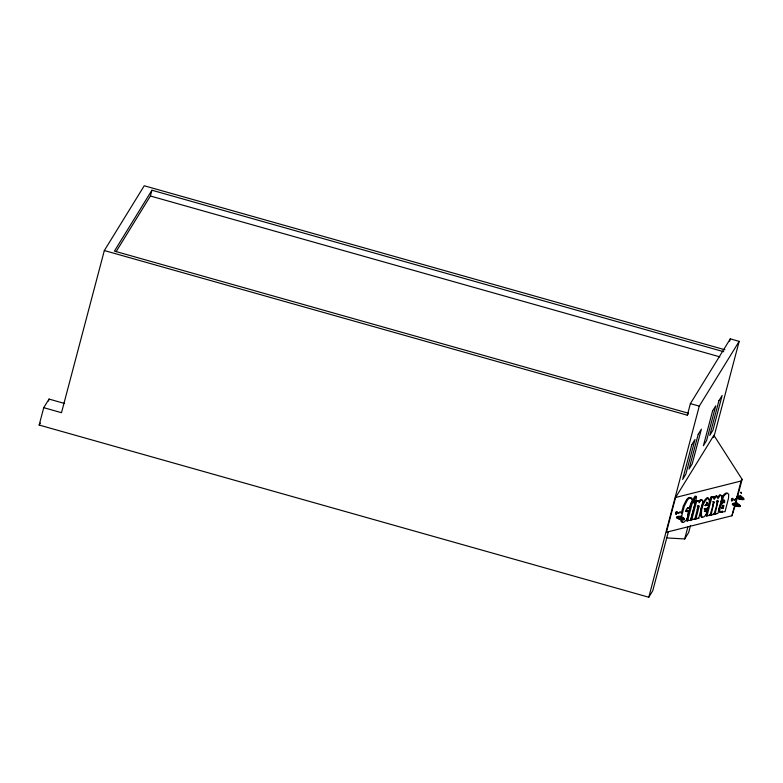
<?xml version="1.0" encoding="UTF-8"?>
<svg xmlns="http://www.w3.org/2000/svg" width="783" height="783" viewBox="0 0 783 783"><rect width="100%" height="100%" fill="white"/><g stroke="black" fill="none" stroke-linecap="round" stroke-linejoin="round"><path stroke-width="1.17" d="M741.149 496.031L739.925 495.786L740.424 495.727M723.795 505.612L722.905 505.28C720.8 509.087 723.57 510.105 723.795 505.612L722.807 506.004L721.593 508.549M707.871 509.253C707.118 512.239 705.884 516.888 702.302 517.426L701.774 517.083C700.462 510.643 702.86 502.236 707.93 497.978L709.173 498.928L709.281 502.696L708.135 508.236L705.013 509.028L704.974 511.142L705.659 511.72A4.228 1.615 -69.4 0 0 707.294 510.242L707.871 509.253L706.98 508.921L706.403 509.899A4.228 1.615 -69.4 0 1 704.769 511.387L704.348 511.309M706.599 502.96L706.246 505.084L704.817 505.436L707.137 505.417L707.206 502.608L705.708 505.769M681.533 519.706L681.768 521.047A7.713 2.956 -69.4 0 0 683.579 522.398L687.347 519.168L688.335 510.487L687.454 510.154L685.468 511.319M681.69 516.026L684.273 506.258L687.259 500.347A7.82 2.995 -69.4 0 1 690.156 497.763L691.604 498.037L692.534 499.544L688.913 508.314L687.533 507.638M727.495 493.417L726.947 493.075A11.187 4.287 -69.4 0 0 724.383 494.083L722.601 496.089L721.104 501.746L721.995 502.089L724.598 500.22L724.578 502.598L723.688 502.265L723.707 499.887M681.19 513.442L683.383 505.926L686.378 500.004A7.82 2.995 -69.4 0 1 689.265 497.43L691.281 498.321M712.471 506.112L713.382 502.295L712.814 501.874M697.281 509.929L697.917 505.466L699.092 506.444L695.872 518.972L694.981 518.64L698.759 518.238L702.371 504.33L702.694 500.914L702.116 499.867L701.03 500.131L699.111 502.794L699.718 500.464L695.764 500.905L690.802 519.687L694.756 519.246L698.103 506.572L699.072 505.916M716.474 505.104L717.375 500.748M668.349 531.774L652.768 590.754L648.774 597.233L39.15 425.042L43.74 407.669L49.035 399.076L64.568 403.47M48.526 401.013L49.035 399.076M724.882 349.766L144.248 185.767L104.335 250.54L61.495 412.69L43.74 407.669M116.06 251.734L150.395 196.004L151.931 190.22L723.688 351.714M104.335 250.54L687.327 415.205L690.391 403.627L730.294 338.853L739.172 341.359L713.93 436.914M648.774 597.233L699.268 406.132L739.172 341.359M736 502.52L742.118 479.362L713.89 435.309L675.582 497.489L666.402 532.234L731.919 515.762L735.08 505.994M729.687 341.163L730.294 338.853M695.539 501.521L690.577 520.303L686.622 520.734L691.585 501.952L693.718 502.95L695.539 501.521L694.648 501.179M687.513 521.077L692.475 502.285M666.372 537.911L684.694 538.939L687.807 527.145M713.284 437.628L713.89 435.309M691.692 520.02L696.655 501.237L699.718 500.464M690.557 525.383L688.678 532.46L684.694 538.939M706.403 511.123L706.98 508.921M713.411 498.644L714.292 498.977L714.908 496.647L710.954 497.078L705.992 515.87L709.946 515.429L713.998 501.981L711.062 515.145L710.171 514.813M706.883 516.203L711.845 497.42L714.908 496.647M711.062 515.145L713.949 514.421L718.001 500.973L715.065 514.147L714.174 513.805L716.093 513.325M721.995 502.089L723.492 496.432L725.273 494.416A11.187 4.287 -69.4 0 1 727.828 493.407L728.709 494.464L728.523 498.174L725.068 511.622L721.114 512.062M722.004 512.395L722.376 510.986C717.698 517.015 719.998 502.51 724.167 502.402L724.578 502.598M731.919 515.762L734.669 505.338M735.286 503.019L741.1 481.016L742.118 479.362M714.292 498.977L716.778 496.031L717.698 496.559L717.845 498.8L720.184 495.365L721.681 495.414L721.535 499.574L717.942 513.423L715.065 514.147M151.931 190.22L114.416 251.098L688.521 413.267L687.327 415.205M39.15 425.042L40.383 423.035M717.825 496.911L719.89 494.69L720.986 495.776M698.896 501.277L700.707 499.515L701.607 499.897M688.335 510.487L686.769 511.671C685.096 511.201 686.671 507.521 688.423 507.971L688.913 508.314M714.732 496.569L716.445 495.747L716.974 497.127M695.177 496.031C693.973 497.264 691.957 501.267 694.619 501.834C696.978 500.944 696.4 494.67 695.588 496.657M696.067 496.363L694.501 499.27L694.619 501.834M678.264 513.188L680.28 511.818M680.094 512.151L678.215 513.482M734.072 499.985L735.775 498.742M734.219 500.18L735.912 498.937M716.797 500.866L718.265 501.091M681.445 517.044L680.417 516.819M693.758 502.138L692.074 502.569L691.585 501.952M720.027 512.356C717.169 511.377 719.91 502.921 723.277 502.069L723.688 502.265M675.582 497.489L741.1 481.016M686.622 520.734L688.668 520.225M690.802 519.687L694.756 519.246M695.872 518.972L698.759 518.238M736.49 502.657L737.175 502.803M736.108 503.528L737.175 503.645M702.116 517.074L700.883 516.741C699.571 510.31 701.969 501.903 707.049 497.645L707.969 497.968L708.478 499.534M737.146 503.792L736.226 503.547M681.327 517.005L680.662 516.897M680.887 515.889L681.553 516.095M150.395 196.004L719.802 356.842M690.391 403.627L699.268 406.132M740.434 496.814L739.857 496.569M722.601 496.089L723.492 496.432M710.954 497.078L711.845 497.42M716.406 501.414L717.297 501.746M713.107 501.649L714.262 502.099M722.21 507.903L723.101 508.236M706.315 502.275L707.421 502.745M691.643 499.211L692.534 499.544M695.764 500.905L696.655 501.237M706.246 505.084L707.137 505.417M708.135 508.236L704.123 508.696L705.013 509.028M697.222 506.239L698.103 506.572M713.059 514.088L713.949 514.421M709.055 515.097L709.946 515.429M686.456 518.835L687.347 519.168M740.982 492.194L741.364 493.212M740.835 492.38L741.119 493.182M680.652 519.374L680.877 520.715A7.713 2.956 -69.4 0 0 682.688 522.065M743.184 498.37A3.984 0.94 14.8 0 1 742.088 499.446A3.984 0.94 14.8 0 1 736.744 497.841M736.764 496.765A3.984 0.94 14.8 0 1 737.84 496.765M740.806 496.579A3.083 0.734 14.8 0 1 742.685 498.203A3.083 0.734 14.8 0 1 737.713 496.96A3.083 0.734 14.8 0 1 739.641 496.285M742.167 497.949A4.111 0.969 14.8 0 1 742.724 499.632A4.111 0.969 14.8 0 1 736.607 497.949M739.24 505.152A3.984 0.94 14.8 0 1 738.428 506.405A3.984 0.94 14.8 0 1 732.849 504.624A3.984 0.94 14.8 0 1 735.11 503.841M736.793 503.43A3.083 0.734 14.8 0 1 739.387 505.084A3.083 0.734 14.8 0 1 734.885 504.34A3.083 0.734 14.8 0 1 734.62 503.077M739.309 505.28A4.111 0.969 14.8 0 1 738.888 506.591A4.111 0.969 14.8 0 1 733.27 505.094A4.111 0.969 14.8 0 1 733.691 503.782M683.432 518.366A3.984 0.94 14.8 0 1 683.021 519.638A3.984 0.94 14.8 0 1 677.579 518.189A3.984 0.94 14.8 0 1 677.99 516.917M682.101 517.005A3.083 0.734 14.8 0 1 682.982 518.395A3.083 0.734 14.8 0 1 678.254 517.132A3.083 0.734 14.8 0 1 679.82 516.398M684.254 519.021A4.111 0.969 14.8 0 1 682.199 519.736A4.111 0.969 14.8 0 1 677.138 518.121A4.111 0.969 14.8 0 1 677.872 516.986M691.81 444.685L682.629 479.431L685.83 474.253L695.01 439.508L691.81 444.685M698.201 434.32L689.02 469.066L692.211 463.888L701.392 429.143L698.201 434.32M712.569 411.006L703.388 445.752L706.579 440.565L715.76 405.819L712.569 411.006M718.951 400.642L709.77 435.387L712.961 430.21L722.141 395.464L718.951 400.642M732.144 500.454A1.282 0.489 -69.4 0 0 732.565 498.419A1.282 0.489 -69.4 0 0 731.459 499.887A1.282 0.489 -69.4 0 0 732.144 500.454M732.369 500.543A1.282 0.489 -69.4 0 0 732.79 498.507A1.282 0.489 -69.4 0 0 731.674 499.965A1.282 0.489 -69.4 0 0 732.369 500.543M676.326 513.668A1.282 0.489 -69.4 0 0 676.747 511.632A1.282 0.489 -69.4 0 0 675.641 513.1A1.282 0.489 -69.4 0 0 676.326 513.668M676.551 513.756A1.282 0.489 -69.4 0 0 676.972 511.71A1.282 0.489 -69.4 0 0 675.866 513.178A1.282 0.489 -69.4 0 0 676.551 513.756"/></g></svg>
